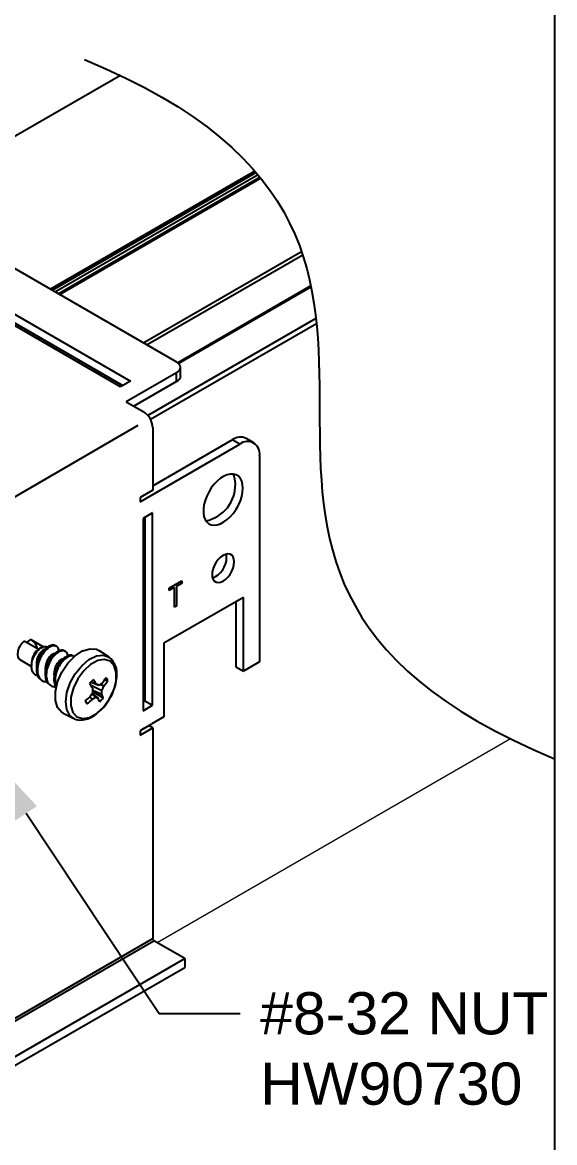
# Model space of a CAD drawing. Extents: x 0 to 9.5, y -12.2 to 0.1.
# Drawn here: x 7.15 to 9.521, y -9.669 to -4.677 of the extents above; entities that cross this region are included whole.
import ezdxf
from ezdxf import colors
from ezdxf.entities.mleader import LeaderData, LeaderLine
from ezdxf.math import Vec2, Vec3

# ---------------------------------------------------------------- set-up
doc = ezdxf.new("R2010")
doc.units = 0
doc.header["$LTSCALE"] = 0.5
doc.header["$MEASUREMENT"] = 0
for name, color, linetype in [('Dimension', 10, 'CONTINUOUS'), ('FAB DWG', 221, 'CONTINUOUS'), ('Hardware', 242, 'CONTINUOUS'), ('Housing', 150, 'CONTINUOUS'), ('Mounting', 4, 'CONTINUOUS')]:
    doc.layers.add(name, color=color, linetype=linetype)
doc.layers.add('Text-Unprinted', color=131, linetype='CONTINUOUS', plot=False)
doc.styles.get("Standard").update_dxf_attribs({"font": 'arial.ttf'})

msp = doc.modelspace()

# ---------------------------------------------------------------- linework, layer by layer
at = {"layer": 'Dimension', "transparency": 16777216}
msp.add_open_spline([(7.4269, -4.8424), (8.4697, -5.2722), (8.4739, -6.4002), (8.4782, -7.5281), (9.521, -7.958)], degree=3, dxfattribs=at)
at = {"layer": 'Hardware', "transparency": 16777216}
for p, q in [((7.2177, -7.4685), (7.1583, -7.4342)), ((7.1869, -7.4274), (7.1681, -7.4398)), ((7.1888, -7.4283), (7.1869, -7.4274)), ((7.2427, -7.4594), (7.1888, -7.4283)), ((7.2355, -7.4623), (7.2268, -7.4674)), ((7.3019, -7.4574), (7.297, -7.4546)), ((7.3411, -7.4801), (7.3363, -7.4772)), ((7.5362, -7.5054), (7.4929, -7.4766)), ((7.1381, -7.516), (7.1913, -7.5467)), ((7.191, -7.5294), (7.191, -7.5456)), ((7.38, -7.5025), (7.3756, -7.4999)), ((7.2346, -7.6079), (7.2395, -7.6107)), ((7.2739, -7.6306), (7.2788, -7.6334)), ((7.4542, -7.629), (7.5037, -7.654)), ((7.4561, -7.6162), (7.4911, -7.6307)), ((7.4564, -7.6158), (7.4795, -7.6254)), ((7.4976, -7.6263), (7.5127, -7.6354)), ((7.515, -7.6071), (7.5303, -7.6099)), ((7.4486, -7.6838), (7.4619, -7.6926)), ((7.4591, -7.6702), (7.4772, -7.6839)), ((7.4605, -7.6678), (7.4874, -7.6884)), ((7.464, -7.6526), (7.5036, -7.67)), ((7.4645, -7.6586), (7.5102, -7.6869)), ((7.4322, -7.7052), (7.4379, -7.7141)), ((7.3321, -7.7553), (7.3787, -7.7783))]:
    msp.add_line(p, q, dxfattribs=at)
at = {"layer": 'Hardware', "transparency": 16777216, "flags": 128}
for points in [[(7.1583, -7.4342), (7.1486, -7.4432), (7.14, -7.4545), (7.1333, -7.4672), (7.1291, -7.4804), (7.1277, -7.4929), (7.1291, -7.5037), (7.1334, -7.5119), (7.1381, -7.516)], [(7.3067, -7.7301), (7.2969, -7.6983), (7.297, -7.659), (7.3072, -7.6157), (7.3264, -7.5724), (7.353, -7.5327), (7.3847, -7.5003), (7.4185, -7.478), (7.4516, -7.4678), (7.4809, -7.4706), (7.4929, -7.4766)], [(7.3783, -7.7781), (7.3621, -7.7656), (7.3478, -7.7392), (7.343, -7.704), (7.3481, -7.6631), (7.3627, -7.6202), (7.3854, -7.5791), (7.4142, -7.5434), (7.4466, -7.5163), (7.4798, -7.5002), (7.5107, -7.4965), (7.5363, -7.5055)], [(7.3748, -7.7514), (7.3929, -7.7714), (7.4183, -7.7792), (7.4484, -7.7742), (7.4803, -7.7567), (7.511, -7.7286), (7.5373, -7.6925), (7.5568, -7.652), (7.5675, -7.611), (7.5683, -7.5736), (7.5593, -7.5435), (7.5412, -7.5235), (7.5159, -7.5156), (7.4857, -7.5207), (7.4538, -7.5381), (7.4231, -7.5663), (7.3968, -7.6024), (7.3773, -7.6429), (7.3666, -7.6838), (7.3658, -7.7212), (7.3748, -7.7514)], [(7.3321, -7.7553), (7.3257, -7.7516), (7.3067, -7.7301)]]:
    msp.add_lwpolyline(points, dxfattribs=at)
at = {"layer": 'Hardware', "transparency": 16777216}
for centre, radius, start, end in [((7.2668, -7.5318), 0.0759, 121.8556, 178.1497), ((7.5421, -7.6888), 0.1126, 132.3975, 144.4471), ((6.7912, -8.047), 0.7838, 30.9693, 32.7251), ((7.0707, -7.8853), 0.4844, 32.454, 35.2675), ((5.1851, -12.6219), 5.4981, 65.2025, 65.3358), ((7.2546, -7.2756), 0.4267, 303.6693, 305.9326), ((7.0677, -7.4321), 0.4892, 333.0283, 335.4475), ((7.1142, -7.322), 0.4921, 322.5671, 326.1456), ((7.1674, -7.3777), 0.4308, 323.2582, 327.3799), ((7.4981, -7.6185), 0.0333, 14.8179, 42.0315), ((7.0532, -7.2688), 0.5731, 311.1673, 314.3997), ((6.974, -7.3839), 0.5633, 328.4842, 330.5796), ((7.2706, -7.341), 0.4004, 298.5525, 301.0774), ((6.981, -7.6926), 0.4847, 3.7847, 5.785), ((7.7451, -7.0939), 0.6479, 245.5803, 246.5626), ((7.4186, -7.6215), 0.1126, 312.3975, 324.4471), ((7.175, -7.6609), 0.3288, 358.4034, 1.1939), ((7.3076, -7.7561), 0.2141, 18.8563, 23.7053), ((7.4627, -7.6918), 0.0333, 194.8179, 222.0315), ((7.1282, -7.3433), 0.4831, 309.8761, 313.6946), ((7.2023, -7.8237), 0.3156, 22.1777, 25.3983)]:
    msp.add_arc(centre, radius, start, end, dxfattribs=at)
msp.add_ellipse((7.1434, -7.4606), major_axis=(0.0734, -0.0214), ratio=0.636923, start_param=0.2745, end_param=1.131356, dxfattribs=at)
for points, knots in [([(7.2191, -7.5887), (7.2183, -7.5887), (7.2113, -7.5887), (7.2018, -7.5809), (7.1927, -7.5657), (7.19, -7.5451), (7.1932, -7.5224), (7.2017, -7.5001), (7.2105, -7.4858), (7.216, -7.4793), (7.2169, -7.4782)], [0, 0, 0, 0, 0.022297, 0.194605, 0.355817, 0.515108, 0.674685, 0.823565, 0.970151, 1, 1, 1, 1]), ([(7.2387, -7.4839), (7.2331, -7.4927), (7.2216, -7.5106), (7.2126, -7.5424), (7.2116, -7.5718), (7.219, -7.5958), (7.23, -7.6036), (7.2351, -7.6073)], [0, 0, 0, 0, 0.203832, 0.413117, 0.613974, 0.821409, 1, 1, 1, 1]), ([(7.2436, -7.4867), (7.2379, -7.4955), (7.2265, -7.5134), (7.2176, -7.5451), (7.2163, -7.5749), (7.2247, -7.5988), (7.2398, -7.6138), (7.2535, -7.6146), (7.2596, -7.615)], [0, 0, 0, 0, 0.170918, 0.346408, 0.514831, 0.68877, 0.862709, 1, 1, 1, 1]), ([(7.2169, -7.4782), (7.2202, -7.4747), (7.2276, -7.4671), (7.2395, -7.4595), (7.2506, -7.4567), (7.2582, -7.4577), (7.2605, -7.4612), (7.261, -7.462)], [0, 0, 0, 0, 0.198403, 0.437384, 0.679844, 0.928294, 1, 1, 1, 1]), ([(7.26, -7.4702), (7.2588, -7.4694), (7.2555, -7.4675), (7.2474, -7.4705), (7.2373, -7.4777), (7.23, -7.4854), (7.2266, -7.4891)], [0, 0, 0, 0, 0.181246, 0.465442, 0.746856, 1, 1, 1, 1]), ([(7.2965, -7.4552), (7.296, -7.4546), (7.2921, -7.4501), (7.278, -7.4516), (7.2581, -7.4613), (7.2451, -7.4764), (7.2387, -7.4839)], [0, 0, 0, 0, 0.044871, 0.357334, 0.682909, 1, 1, 1, 1]), ([(7.3125, -7.4782), (7.3122, -7.4746), (7.3113, -7.4637), (7.3008, -7.4548), (7.2834, -7.4537), (7.2629, -7.4643), (7.25, -7.4793), (7.2436, -7.4867)], [0, 0, 0, 0, 0.108019, 0.333276, 0.55139, 0.778656, 1, 1, 1, 1]), ([(7.3358, -7.4779), (7.3353, -7.4773), (7.3313, -7.4727), (7.3173, -7.4743), (7.2974, -7.4839), (7.2844, -7.4991), (7.278, -7.5066)], [0, 0, 0, 0, 0.044871, 0.357334, 0.682909, 1, 1, 1, 1]), ([(7.3518, -7.5008), (7.3515, -7.4973), (7.3506, -7.4864), (7.3401, -7.4775), (7.3227, -7.4764), (7.3022, -7.4869), (7.2892, -7.502), (7.2829, -7.5094)], [0, 0, 0, 0, 0.108019, 0.333276, 0.55139, 0.778656, 1, 1, 1, 1]), ([(7.2266, -7.4891), (7.2234, -7.4947), (7.2169, -7.5061), (7.2129, -7.5259), (7.2117, -7.5397), (7.2137, -7.5448), (7.2138, -7.545)], [0, 0, 0, 0, 0.326901, 0.662879, 0.984838, 1, 1, 1, 1]), ([(7.2987, -7.4923), (7.2985, -7.492), (7.2964, -7.4894), (7.2882, -7.4906), (7.2771, -7.4974), (7.2655, -7.511), (7.2563, -7.529), (7.2521, -7.5485), (7.2509, -7.5624), (7.253, -7.5675), (7.2531, -7.5677)], [0, 0, 0, 0, 0.02279, 0.1813023, 0.3467171, 0.5076626, 0.6686081, 0.8340228, 0.9925351, 1, 1, 1, 1]), ([(7.278, -7.5066), (7.2723, -7.5154), (7.2609, -7.5332), (7.2519, -7.565), (7.2509, -7.5945), (7.2582, -7.6184), (7.2693, -7.6263), (7.2744, -7.63)], [0, 0, 0, 0, 0.203832, 0.413117, 0.613974, 0.821409, 1, 1, 1, 1]), ([(7.2829, -7.5094), (7.2772, -7.5182), (7.2658, -7.5361), (7.2568, -7.5678), (7.2556, -7.5976), (7.264, -7.6215), (7.2791, -7.6364), (7.2928, -7.6373), (7.2989, -7.6376)], [0, 0, 0, 0, 0.170918, 0.346408, 0.514831, 0.68877, 0.862709, 1, 1, 1, 1]), ([(7.3173, -7.5293), (7.3116, -7.5381), (7.3001, -7.556), (7.2914, -7.5875), (7.2896, -7.6168), (7.2959, -7.6309), (7.2989, -7.6376)], [0, 0, 0, 0, 0.254588, 0.515987, 0.766859, 1, 1, 1, 1]), ([(7.338, -7.515), (7.3377, -7.5147), (7.3356, -7.512), (7.3275, -7.5133), (7.3164, -7.5201), (7.3048, -7.5337), (7.2955, -7.5517), (7.2914, -7.5712), (7.2902, -7.585), (7.2923, -7.5902), (7.2924, -7.5904)], [0, 0, 0, 0, 0.02279, 0.1813023, 0.3467171, 0.5076626, 0.6686081, 0.8340228, 0.9925351, 1, 1, 1, 1]), ([(7.3222, -7.5321), (7.3165, -7.5409), (7.305, -7.5588), (7.2964, -7.5903), (7.2944, -7.6167), (7.2993, -7.6286), (7.3012, -7.6331)], [0, 0, 0, 0, 0.276721, 0.560845, 0.833527, 1, 1, 1, 1]), ([(7.3751, -7.5005), (7.3746, -7.5), (7.3706, -7.4954), (7.3566, -7.4969), (7.3367, -7.5066), (7.3237, -7.5218), (7.3173, -7.5293)], [0, 0, 0, 0, 0.044871, 0.357334, 0.682909, 1, 1, 1, 1]), ([(7.38, -7.5034), (7.3795, -7.5028), (7.3755, -7.4982), (7.3615, -7.4998), (7.3416, -7.5094), (7.3286, -7.5246), (7.3222, -7.5321)], [0, 0, 0, 0, 0.044871, 0.357334, 0.682909, 1, 1, 1, 1]), ([(7.4827, -7.7555), (7.49, -7.7498), (7.5078, -7.7358), (7.5322, -7.7041), (7.5538, -7.665), (7.5678, -7.6235), (7.5724, -7.5834), (7.5697, -7.5526), (7.5618, -7.5386), (7.5594, -7.5342)], [0, 0, 0, 0, 0.111292, 0.273121, 0.434693, 0.59683, 0.760397, 0.926473, 1, 1, 1, 1]), ([(7.5594, -7.5342), (7.5574, -7.5296), (7.5524, -7.5176), (7.5422, -7.5106), (7.536, -7.5063)], [0, 0, 0, 0, 0.387348, 1, 1, 1, 1]), ([(7.3786, -7.7772), (7.38, -7.7783), (7.3891, -7.7851), (7.4115, -7.7867), (7.4418, -7.7811), (7.4665, -7.7699), (7.4795, -7.7583), (7.4827, -7.7555)], [0, 0, 0, 0, 0.051195, 0.329793, 0.608903, 0.904587, 1, 1, 1, 1])]:
    msp.add_open_spline(points, degree=3, knots=knots, dxfattribs=at)
at = {"layer": 'Housing', "linetype": 'Continuous', "lineweight": 25, "transparency": 16777216}
for p, q in [((7.5868, -4.9131), (6.3405, -5.6326)), ((8.1856, -5.3391), (7.2747, -5.865)), ((8.1918, -5.3463), (7.284, -5.8704)), ((8.2003, -5.3564), (7.2971, -5.8779)), ((8.2091, -5.3671), (7.3107, -5.8857)), ((8.2098, -5.368), (7.3118, -5.8864)), ((8.2126, -5.3714), (7.3162, -5.8889)), ((8.3942, -5.6995), (7.6911, -6.1054)), ((8.3989, -5.7136), (7.7056, -6.1138)), ((8.4353, -5.851), (7.8424, -6.1933)), ((8.4363, -5.8555), (7.8458, -6.1963)), ((8.4581, -5.9964), (7.7096, -6.4285)), ((8.4605, -6.0195), (7.7213, -6.4462))]:
    msp.add_line(p, q, dxfattribs=at)
at = {"layer": 'Housing', "linetype": 'Continuous', "lineweight": 25, "transparency": 16777216, "extrusion": (4.38462e-15, 0.816497, 0.57735)}
for p, q in [((7.4808, -6.2271), (7.4708, -6.2329)), ((7.4953, -6.2355), (7.4852, -6.2413))]:
    msp.add_line(p, q, dxfattribs=at)
at = {"layer": 'Housing', "lineweight": 20, "transparency": 16777216, "extrusion": (-1.66533e-16, 0.816497, 0.57735)}
msp.add_line((9.3244, -7.8695), (7.7509, -8.778), dxfattribs=at)
at = {"layer": 'Mounting', "linetype": 'Continuous', "lineweight": 25, "transparency": 16777216, "extrusion": (4.38462e-15, 0.816497, 0.57735)}
for p, q in [((6.6838, -5.5238), (7.8364, -6.1893)), ((7.5875, -6.3003), (6.4915, -5.6675)), ((6.5353, -5.6422), (7.6313, -6.275)), ((6.5353, -5.6812), (7.5975, -6.2945)), ((7.8364, -6.2382), (7.613, -6.3673)), ((7.8364, -6.2773), (7.8364, -6.2382)), ((7.854, -6.2528), (7.854, -6.2138)), ((7.6313, -6.275), (7.5875, -6.3003)), ((7.8364, -6.2773), (7.6468, -6.3868)), ((7.613, -6.3673), (7.691, -6.4123)), ((6.3386, -7.2387), (7.6665, -6.4721)), ((7.7305, -6.4807), (7.7305, -6.7608)), ((7.7305, -7.8205), (7.7305, -8.7597)), ((6.3163, -9.5762), (7.7305, -8.7597)), ((6.3219, -9.586), (7.7361, -8.7695)), ((7.8735, -8.8488), (7.7361, -8.7695)), ((6.4592, -9.6652), (7.8735, -8.8488)), ((7.8735, -8.8488), (7.8735, -8.8878)), ((6.4592, -9.7043), (7.8735, -8.8878))]:
    msp.add_line(p, q, dxfattribs=at)
at = {"layer": 'Mounting', "transparency": 16777216}
for p, q in [((7.7305, -6.7413), (8.0847, -6.5368)), ((8.1185, -6.5563), (8.0847, -6.5368)), ((8.181, -6.5501), (8.1472, -6.5306)), ((7.6741, -6.8129), (8.1185, -6.5563)), ((8.2069, -6.6073), (8.2069, -7.5259)), ((7.7305, -6.7608), (7.6741, -6.7933)), ((7.6741, -6.7933), (7.6741, -6.8129)), ((7.691, -6.8848), (7.6875, -6.8868)), ((7.6875, -6.8868), (7.6875, -7.7441)), ((7.691, -6.8848), (7.7264, -6.8643)), ((7.6961, -6.8818), (7.6961, -7.7001)), ((7.7299, -6.8623), (7.7264, -6.8643)), ((7.7299, -7.7196), (7.7299, -6.8623)), ((7.8046, -7.1974), (7.8603, -7.1652)), ((7.8603, -7.1768), (7.8369, -7.1903)), ((7.8603, -7.1652), (7.8603, -7.1768)), ((7.828, -7.1955), (7.8046, -7.209)), ((7.8046, -7.209), (7.8046, -7.1974)), ((7.828, -7.283), (7.828, -7.1955)), ((7.8369, -7.1903), (7.8369, -7.2778)), ((8.1344, -7.2395), (7.7809, -7.4436)), ((7.8369, -7.2778), (7.828, -7.283)), ((8.1007, -7.2591), (8.1007, -7.5483)), ((8.1344, -7.5678), (8.1344, -7.2395)), ((7.7809, -7.4436), (7.7809, -7.7719)), ((8.2069, -7.5259), (8.1344, -7.5678)), ((8.1007, -7.5483), (8.1344, -7.5678)), ((7.6961, -7.7001), (7.6875, -7.7051)), ((7.6875, -7.7441), (7.7299, -7.7196)), ((7.6961, -7.7001), (7.7299, -7.7196)), ((7.7809, -7.7719), (7.7264, -7.8033)), ((7.6741, -7.853), (7.7305, -7.8205)), ((7.691, -7.8238), (7.6741, -7.8335)), ((7.6741, -7.8335), (7.6741, -7.853)), ((7.691, -7.8238), (7.7264, -7.8033)), ((7.7305, -7.8205), (7.7136, -7.8108))]:
    msp.add_line(p, q, dxfattribs=at)
at = {"layer": 'Mounting', "transparency": 16777216, "flags": 128}
for points in [[(8.1327, -6.7523), (8.1314, -6.7358), (8.1276, -6.7212), (8.1215, -6.709), (8.1131, -6.6995), (8.1027, -6.693), (8.0906, -6.6896), (8.0772, -6.6896), (8.0629, -6.6928), (8.048, -6.6992), (8.0331, -6.7085), (8.0184, -6.7206), (8.0045, -6.7351), (7.9917, -6.7516), (7.9805, -6.7695), (7.9711, -6.7884), (7.9638, -6.8077), (7.9588, -6.827), (7.9562, -6.8455), (7.9562, -6.8628), (7.9588, -6.8784), (7.9638, -6.8918), (7.9711, -6.9027), (7.9805, -6.9108), (7.9917, -6.9157), (8.0045, -6.9174), (8.0184, -6.9158), (8.0331, -6.911), (8.048, -6.9031), (8.0629, -6.8923), (8.0772, -6.879), (8.0906, -6.8635), (8.1027, -6.8462), (8.1131, -6.8277), (8.1215, -6.8085), (8.1276, -6.7892), (8.1314, -6.7703), (8.1327, -6.7523)], [(8.0938, -7.0809), (8.0926, -7.0689), (8.0889, -7.059), (8.083, -7.0515), (8.0752, -7.047), (8.0658, -7.0456), (8.0553, -7.0474), (8.0443, -7.0523), (8.0333, -7.0601), (8.0228, -7.0704), (8.0134, -7.0826), (8.0056, -7.0962), (7.9997, -7.1104), (7.996, -7.1246), (7.9948, -7.1381), (7.996, -7.1501), (7.9997, -7.16), (8.0056, -7.1675), (8.0134, -7.172), (8.0228, -7.1734), (8.0333, -7.1716), (8.0443, -7.1667), (8.0553, -7.1589), (8.0658, -7.1486), (8.0752, -7.1364), (8.083, -7.1228), (8.0889, -7.1086), (8.0926, -7.0944), (8.0938, -7.0809)], [(8.06, -7.0614), (8.0588, -7.0494), (8.058, -7.0467)]]:
    msp.add_lwpolyline(points, dxfattribs=at)
at = {"layer": 'Mounting', "transparency": 16777216}
for centre, radius, start, end in [((8.1212, -6.586), 0.0612, 64.7809, 126.5296), ((8.1528, -6.5991), 0.0548, 351.3147, 128.6746), ((8.0249, -6.7288), 0.0741, 356.9795, 32.2335), ((7.9355, -6.7374), 0.1635, 281.2052, 1.623), ((7.9606, -7.0603), 0.0994, 291.3137, 359.3342)]:
    msp.add_arc(centre, radius, start, end, dxfattribs=at)
at = {"layer": 'Mounting', "linetype": 'Continuous', "lineweight": 25, "transparency": 16777216}
for centre, major_axis, start_param, end_param in [((7.794, -6.2138), (0.06, 0), -0.785398, 0.785398), ((7.691, -6.4579), (-0.0279, 0.0483), -2.356194, -0.785398)]:
    msp.add_ellipse(centre, major_axis=major_axis, ratio=0.57735, start_param=start_param, end_param=end_param, dxfattribs=at)
at = {"layer": 'Mounting', "linetype": 'Continuous', "lineweight": 25, "transparency": 16777216, "extrusion": (-5.88272e-17, -5.55112e-17, -1)}
msp.add_ellipse((7.794, -6.2528), major_axis=(0.06, 0), ratio=0.57735, start_param=0, end_param=0.785398, dxfattribs=at)
at = {"layer": 'Mounting', "linetype": 'Continuous', "lineweight": 25, "transparency": 16777216, "extrusion": (3.328e-16, 2.56241e-16, -1)}
msp.add_ellipse((7.7361, -8.7629), major_axis=(-0.004, 0.00693), ratio=0.57735, start_param=-2.356194, end_param=-0.785398, dxfattribs=at)
at = {"layer": 'Text-Unprinted', "ltscale": 0.5, "transparency": 16777216}
msp.add_lwpolyline([(0, 0), (9.521, 0), (9.521, -12.1704), (0, -12.1704)], close=True, dxfattribs=at)

# ---------------------------------------------------------------- leaders
at = {"layer": 'FAB DWG', "transparency": 16777216}
ml = msp.add_multileader_mtext('Standard', dxfattribs=at)
ml.set_content('#8-32 NUT\\PHW90730', color=256)
ml.set_leader_properties()
ml.build(insert=Vec2(0, 0))
ml.multileader.update_dxf_attribs({"dogleg_length": 0.36, "arrow_head_size": 0.35})
ctx = ml.context
ctx.base_point, ctx.char_height, ctx.arrow_head_size, ctx.landing_gap_size, ctx.plane_origin = Vec3(8.1196, -9.0942), 0.188, 0.35, 0.09, Vec3(10.6693, 4.7222)
notes = []
notes.append((ctx, [(1, (1, 1, 0), (7.7596, -9.0942), (1, 0), 0.36, [(0, [(6.9735, -7.9097)], 0, [])])]))
ctx.mtext.insert, ctx.mtext.flow_direction = Vec3(8.2096, -8.9986), 5
ml = msp.add_multileader_mtext('Standard', dxfattribs=at)
ml.set_content('BK00933\\PHW08380', color=256)
ml.set_leader_properties()
ml.build(insert=Vec2(0, 0))
ml.multileader.update_dxf_attribs({"dogleg_length": 0.36, "arrow_head_size": 0.35})
ctx = ml.context
ctx.base_point, ctx.char_height, ctx.arrow_head_size, ctx.landing_gap_size, ctx.plane_origin = Vec3(7.5545, -9.911), 0.188, 0.35, 0.09, Vec3(4.1449, 4.8924)
notes.append((ctx, [(1, (1, 1, 0), (7.1945, -9.911), (1, 0), 0.36, [(0, [(6.679, -9.1392)], 0, [])])]))
ctx.mtext.insert, ctx.mtext.width, ctx.mtext.flow_direction = Vec3(7.6445, -9.8153), 1.049517, 5
ml = msp.add_multileader_mtext('Standard', dxfattribs=at)
ml.set_content('#8-32 SCREW\\PHW83201-00', color=256)
ml.set_leader_properties()
ml.build(insert=Vec2(0, 0))
ml.multileader.update_dxf_attribs({"dogleg_length": 0.36, "arrow_head_size": 0.35})
ctx = ml.context
ctx.base_point, ctx.char_height, ctx.arrow_head_size, ctx.landing_gap_size, ctx.plane_origin = Vec3(6.444, -10.9102), 0.188, 0.35, 0.09, Vec3(9.1147, 1.7673)
notes.append((ctx, [(1, (1, 1, 0), (6.084, -10.9102), (1, 0), 0.36, [(0, [(4.6652, -9.2451)], 0, [])])]))
ctx.mtext.insert, ctx.mtext.flow_direction = Vec3(6.534, -10.8145), 5
for ctx, leaders in notes:
    for number, flags, end, landing, length, lines in leaders:
        leader = LeaderData()
        leader.index, (leader.has_last_leader_line, leader.has_dogleg_vector, leader.attachment_direction) = number, flags
        leader.last_leader_point, leader.dogleg_vector, leader.dogleg_length = Vec3(end), Vec3(landing), length
        for number, points, colour, breaks in lines:
            line = LeaderLine()
            line.index, line.vertices, line.color, line.breaks = number, Vec3.list(points), colors.encode_raw_color(colour), breaks
            leader.lines.append(line)
        ctx.leaders.append(leader)

doc.saveas('drawing.dxf')
